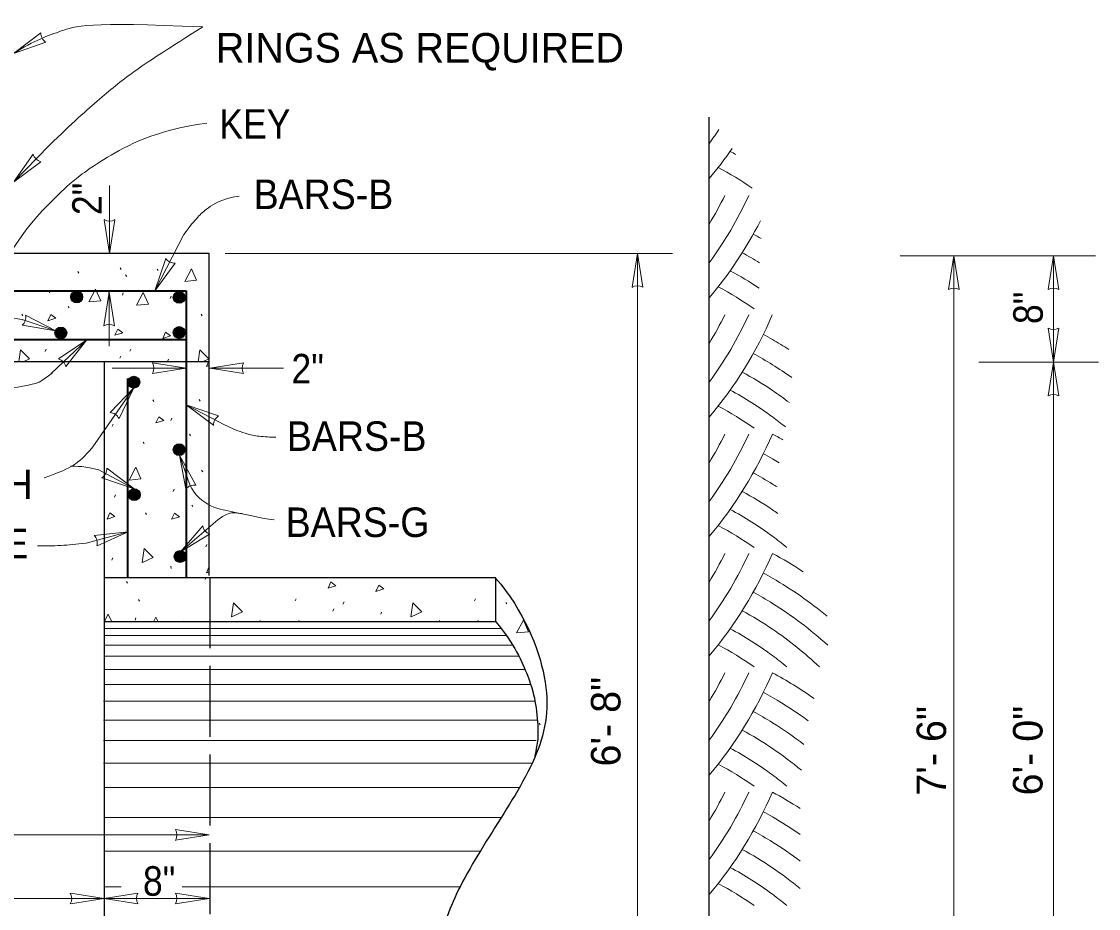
# Model space of a CAD drawing. Extents: x -76869 to -75695, y -468286 to -467583.
# Drawn here: x -76718.4 to -76627.2, y -468210.2 to -468135.1 of the extents above; entities that cross this region are included whole.
import ezdxf

# ---------------------------------------------------------------- set-up
doc = ezdxf.new("R2010")
doc.units = 0
doc.linetypes.add('LONG_DASHED', pattern=[7.5, 6, -1.5])
for name, color, linetype, lineweight in [('1', 7, 'Continuous', 13), ('4', 7, 'Continuous', 13), ('7', 7, 'Continuous', 25)]:
    doc.layers.add(name, color=color, linetype=linetype, lineweight=lineweight)

msp = doc.modelspace()

# ---------------------------------------------------------------- hatches: boundary and pattern name
at = {"layer": '7'}
for points in [[(-76713.187, -468158.419, 1), (-76714.187, -468158.419, 1)], [(-76704.515, -468158.459, 1), (-76705.515, -468158.459, 1)], [(-76714.532, -468161.473, 1), (-76715.532, -468161.473, 1)], [(-76704.514, -468161.434, 1), (-76705.514, -468161.434, 1)], [(-76708.355, -468165.637, 1), (-76709.355, -468165.637, 1)], [(-76704.515, -468171.347, 1), (-76705.515, -468171.347, 1)], [(-76708.316, -468175.154, 1), (-76709.316, -468175.154, 1)], [(-76704.436, -468180.388, 1), (-76705.436, -468180.388, 1)]]:
    msp.add_hatch(color=256, dxfattribs=at).paths.add_polyline_path(points)

# ---------------------------------------------------------------- linework, layer by layer
at = {"layer": '1'}
for p, q in [((-76713.587, -468156.278), (-76713.499, -468156.406)), ((-76710.003, -468155.95), (-76709.915, -468156.086)), ((-76706.883, -468156.062), (-76706.795, -468156.19)), ((-76709.547, -468156.55), (-76709.459, -468156.678)), ((-76715.987, -468158.062), (-76715.907, -468157.87)), ((-76709.827, -468158.278), (-76709.747, -468158.086)), ((-76705.779, -468158.542), (-76705.699, -468158.35)), ((-76718.347, -468159.886), (-76718.259, -468160.014)), ((-76714.411, -468159.222), (-76714.323, -468159.342)), ((-76703.163, -468159.886), (-76703.075, -468160.014)), ((-76716.349, -468163.036), (-76716.269, -468162.844)), ((-76710.035, -468163.606), (-76709.955, -468163.422)), ((-76709.187, -468163.022), (-76709.099, -468162.83)), ((-76705.995, -468163.878), (-76705.915, -468163.694)), ((-76705.692, -468163.922), (-76705.689, -468163.942)), ((-76702.713, -468164.302), (-76702.535, -468163.922)), ((-76702.463, -468164.221), (-76702.713, -468164.302)), ((-76708.793, -468165.662), (-76708.713, -468165.47)), ((-76707.241, -468167.142), (-76707.161, -468167.278)), ((-76703.313, -468167.102), (-76703.233, -468167.238)), ((-76705.721, -468168.886), (-76705.633, -468168.694)), ((-76710.697, -468169.366), (-76710.617, -468169.182)), ((-76704.137, -468170.046), (-76704.057, -468170.174)), ((-76708.073, -468170.71), (-76707.985, -468170.838)), ((-76703.113, -468173.09), (-76703.025, -468173.218)), ((-76710.489, -468175.354), (-76710.409, -468175.162)), ((-76705.513, -468174.874), (-76705.433, -468174.682)), ((-76703.937, -468176.034), (-76703.849, -468176.154)), ((-76707.873, -468176.698), (-76707.785, -468176.826)), ((-76702.753, -468179.562), (-76702.673, -468179.37)), ((-76710.705, -468180.69), (-76710.625, -468180.506)), ((-76705.713, -468181.218), (-76705.689, -468181.41)), ((-76702.463, -468181.689), (-76702.713, -468181.77)), ((-76709.489, -468182.505), (-76709.401, -468182.633)), ((-76702.809, -468182.329), (-76702.758, -468182.207)), ((-76708.473, -468184.041), (-76708.385, -468184.169)), ((-76695.186, -468184.153), (-76695.106, -468183.961)), ((-76691.146, -468184.425), (-76691.058, -468184.233)), ((-76680.002, -468184.153), (-76679.922, -468183.961)), ((-76677.362, -468184.277), (-76677.274, -468184.405)), ((-76708.753, -468185.769), (-76708.673, -468185.577)), ((-76691.994, -468185.009), (-76691.914, -468184.825)), ((-76687.954, -468185.281), (-76687.874, -468185.097)), ((-76711.378, -468186.494), (-76677.748, -468186.494)), ((-76704.666, -468185.926), (-76704.633, -468185.849)), ((-76698.146, -468185.809), (-76698.131, -468185.926)), ((-76682.962, -468185.809), (-76682.947, -468185.926)), ((-76711.378, -468187.088), (-76677.304, -468187.088)), ((-76711.378, -468187.881), (-76676.78, -468187.881)), ((-76711.378, -468188.832), (-76676.288, -468188.832)), ((-76711.378, -468189.943), (-76675.736, -468189.943)), ((-76711.378, -468191.212), (-76675.278, -468191.212)), ((-76711.432, -468192.639), (-76674.961, -468192.639)), ((-76711.432, -468194.226), (-76674.724, -468194.226)), ((-76674.538, -468194.493), (-76674.45, -468194.621)), ((-76711.432, -468195.971), (-76674.803, -468195.971)), ((-76711.432, -468197.874), (-76675.199, -468197.874)), ((-76711.378, -468199.936), (-76676.208, -468199.936)), ((-76711.378, -468202.474), (-76677.749, -468202.474)), ((-76711.378, -468205.329), (-76679.515, -468205.329)), ((-76711.378, -468208.343), (-76709.921, -468208.343)), ((-76704.77, -468208.343), (-76681.178, -468208.343))]:
    msp.add_line(p, q, dxfattribs=at)
for points in [[(-76704.547, -468157.102), (-76703.979, -468156.03), (-76703.539, -468157.014), (-76704.523, -468157.102)], [(-76712.667, -468158.838), (-76712.099, -468157.766), (-76711.651, -468158.758), (-76712.643, -468158.838)], [(-76708.619, -468159.11), (-76708.051, -468158.038), (-76707.611, -468159.022), (-76708.603, -468159.11)], [(-76718.596, -468163.922), (-76718.459, -468162.894), (-76717.699, -468163.67), (-76718.236, -468163.922)], [(-76703.412, -468163.922), (-76703.275, -468162.894), (-76702.515, -468163.67), (-76703.052, -468163.922)], [(-76709.257, -468173.914), (-76708.689, -468172.842), (-76708.249, -468173.826), (-76709.233, -468173.914)], [(-76708.145, -468180.906), (-76707.985, -468179.706), (-76707.225, -468180.482), (-76708.129, -468180.906)], [(-76702.713, -468181.77), (-76702.465, -468181.242), (-76702.463, -468181.244)], [(-76700.578, -468185.497), (-76700.418, -468184.297), (-76699.658, -468185.073), (-76700.562, -468185.497)], [(-76685.394, -468185.497), (-76685.234, -468184.297), (-76684.474, -468185.073), (-76685.378, -468185.497)], [(-76711.375, -468185.926), (-76711.025, -468185.265), (-76710.729, -468185.926)], [(-76707.195, -468185.926), (-76706.985, -468185.529), (-76706.806, -468185.926)], [(-76694.942, -468185.926), (-76694.898, -468185.833), (-76694.774, -468185.926)], [(-76679.758, -468185.926), (-76679.714, -468185.833), (-76679.59, -468185.926)], [(-76676.442, -468186.837), (-76675.874, -468185.765), (-76675.426, -468186.757), (-76676.418, -468186.837)]]:
    msp.add_lwpolyline(points, dxfattribs=at)
for points in [[(-76716.139, -468160.43), (-76715.883, -468159.91), (-76715.467, -468160.222)], [(-76710.451, -468161.67), (-76710.203, -468161.142), (-76709.779, -468161.454)], [(-76706.411, -468161.934), (-76706.163, -468161.406), (-76705.739, -468161.726)], [(-76706.986, -468169.089), (-76706.738, -468168.561), (-76706.314, -468168.881)], [(-76711.121, -468177.22), (-76710.873, -468176.692), (-76710.449, -468177.012)], [(-76705.665, -468177.242), (-76705.409, -468176.722), (-76704.993, -468177.034)], [(-76692.41, -468183.073), (-76692.162, -468182.545), (-76691.738, -468182.857)], [(-76688.37, -468183.337), (-76688.122, -468182.809), (-76687.698, -468183.129)]]:
    msp.add_lwpolyline(points, close=True, dxfattribs=at)
for centre, radius, start, end in [((-76686.568, -468126.077), 32.759, 323.76489, 326.31069), ((-76686.568, -468126.077), 34.588, 319.81412, 325.13097), ((-76672.381, -468172.157), 29.584, 60.6506, 61.726), ((-76672.381, -468172.157), 27.902, 55.31036, 62.2433), ((-76686.568, -468136.177), 32.759, 323.76489, 335.38027), ((-76686.568, -468136.177), 30.93, 328.68066, 333.8181), ((-76686.568, -468136.177), 34.588, 319.81412, 332.80488), ((-76672.381, -468182.257), 33.241, 59.96506, 61.27777), ((-76672.381, -468182.257), 31.412, 58.28964, 61.39999), ((-76672.381, -468182.257), 29.584, 56.19172, 61.726), ((-76672.381, -468182.257), 27.902, 54.91667, 62.2433), ((-76686.568, -468146.277), 32.759, 323.76489, 335.38027), ((-76686.568, -468146.277), 30.93, 328.68066, 333.8181), ((-76686.568, -468146.277), 34.588, 319.81412, 336.72084), ((-76672.381, -468192.357), 35.069, 59.88729, 61.32638), ((-76672.381, -468192.357), 35.069, 57.21517, 59.88729), ((-76672.381, -468192.357), 33.241, 58.04174, 61.27777), ((-76672.381, -468192.357), 33.241, 54.65376, 58.04174), ((-76672.381, -468192.357), 31.412, 55.93639, 61.39999), ((-76672.381, -468192.357), 29.584, 53.50636, 61.726), ((-76672.381, -468192.357), 31.412, 52.70457, 55.93639), ((-76672.381, -468192.357), 27.902, 54.91667, 62.2433), ((-76672.381, -468192.357), 29.584, 50.82263, 53.50636), ((-76686.568, -468156.377), 32.759, 323.76489, 335.38027), ((-76686.568, -468156.377), 30.93, 328.68066, 333.8181), ((-76686.568, -468156.377), 34.588, 319.81412, 336.76088), ((-76672.382, -468202.457), 36.898, 59.92559, 61.52069), ((-76672.381, -468202.457), 35.069, 59.88729, 61.32638), ((-76672.381, -468202.457), 35.069, 58.77943, 59.88729), ((-76672.381, -468202.457), 33.241, 58.04174, 61.27777), ((-76672.381, -468202.457), 33.241, 57.23823, 58.04174), ((-76672.381, -468202.457), 31.412, 55.93639, 61.39999), ((-76672.381, -468202.457), 29.584, 53.50636, 61.726), ((-76672.381, -468202.457), 31.412, 54.92627, 55.93639), ((-76672.381, -468202.457), 27.902, 54.91667, 62.2433), ((-76672.381, -468202.457), 29.584, 50.51637, 53.50636), ((-76686.568, -468166.477), 32.759, 323.76489, 335.38027), ((-76686.568, -468166.477), 30.93, 328.68066, 333.8181), ((-76686.568, -468166.477), 34.588, 319.81412, 336.76088), ((-76672.382, -468212.557), 36.898, 56.79065, 61.52069), ((-76672.381, -468212.557), 35.069, 59.88729, 61.32638), ((-76672.381, -468212.557), 35.069, 50.68512, 59.88729), ((-76672.381, -468212.557), 33.241, 58.04174, 61.27777), ((-76672.381, -468212.557), 33.241, 47.90781, 58.04174), ((-76672.381, -468212.557), 31.412, 55.93639, 61.39999), ((-76672.381, -468212.557), 29.584, 53.50636, 61.726), ((-76672.381, -468212.557), 31.412, 46.6253, 55.93639), ((-76672.381, -468212.557), 27.902, 54.91667, 62.2433), ((-76672.381, -468212.557), 29.584, 50.51637, 53.50636), ((-76686.568, -468176.577), 32.759, 323.76489, 335.38027), ((-76686.568, -468176.577), 30.93, 328.68066, 333.8181), ((-76686.568, -468176.577), 34.588, 319.81412, 336.76088), ((-76672.382, -468222.657), 36.898, 55.0894, 61.52069), ((-76672.381, -468222.657), 35.069, 59.88729, 61.32638), ((-76672.381, -468222.657), 35.069, 53.99803, 59.88729), ((-76672.381, -468222.657), 33.241, 58.04174, 61.27777), ((-76672.381, -468222.657), 33.241, 52.46005, 58.04174), ((-76672.381, -468222.657), 31.412, 55.93639, 61.39999), ((-76672.381, -468222.657), 29.584, 53.50636, 61.726), ((-76672.381, -468222.657), 31.412, 50.32782, 55.93639), ((-76672.381, -468222.657), 27.902, 54.91667, 62.2433), ((-76672.381, -468222.657), 29.584, 50.51637, 53.50636), ((-76686.568, -468186.677), 32.759, 323.76489, 335.38027), ((-76686.568, -468186.677), 30.93, 328.68066, 333.8181), ((-76686.568, -468186.677), 34.588, 319.81412, 336.76088), ((-76672.382, -468232.757), 36.898, 57.28583, 61.52069), ((-76672.381, -468232.757), 35.069, 59.88729, 61.32638), ((-76672.381, -468232.757), 35.069, 55.35536, 59.88729), ((-76672.381, -468232.757), 33.241, 58.04174, 61.27777), ((-76672.381, -468232.757), 33.241, 53.11864, 58.04174), ((-76672.381, -468232.757), 31.412, 55.93639, 61.39999), ((-76672.381, -468232.757), 29.584, 53.50636, 61.726), ((-76672.381, -468232.757), 31.412, 50.58657, 55.93639), ((-76672.381, -468232.757), 27.902, 54.91667, 62.2433), ((-76672.381, -468232.757), 29.584, 50.51637, 53.50636)]:
    msp.add_arc(centre, radius, start, end, dxfattribs=at)
at = {"layer": '4'}
for points in [[(-76716.306, -468136.868), (-76719.035, -468137.812), (-76716.73, -468136.073)], [(-76716.734, -468146.979), (-76719.044, -468148.712), (-76717.381, -468146.352)], [(-76710.456, -468151.884), (-76710.907, -468154.736), (-76711.357, -468151.884)], [(-76705.356, -468155.573), (-76707.064, -468157.901), (-76706.156, -468155.16)], [(-76665.77, -468157.6), (-76666.221, -468154.748), (-76666.671, -468157.6)], [(-76638.982, -468157.792), (-76639.433, -468154.94), (-76639.883, -468157.792)], [(-76630.534, -468157.792), (-76630.985, -468154.94), (-76631.435, -468157.792)], [(-76710.5, -468160.857), (-76710.951, -468158.005), (-76711.401, -468160.857)], [(-76718.016, -468159.963), (-76715.454, -468161.296), (-76718.301, -468160.818)], [(-76630.534, -468161.076), (-76630.985, -468163.928), (-76631.435, -468161.076)], [(-76714.606, -468164.319), (-76712.83, -468162.042), (-76715.221, -468163.662)], [(-76707.272, -468164.897), (-76704.42, -468164.446), (-76707.272, -468163.996)], [(-76699.577, -468164.897), (-76702.429, -468164.446), (-76699.577, -468163.996)], [(-76630.534, -468166.78), (-76630.985, -468163.928), (-76631.435, -468166.78)], [(-76710.108, -468168.709), (-76708.846, -468166.112), (-76710.847, -468168.194)], [(-76702.112, -468169.283), (-76704.421, -468167.549), (-76701.69, -468168.487)], [(-76703.594, -468174.356), (-76704.984, -468171.825), (-76704.441, -468174.661)], [(-76711.55, -468173.718), (-76708.817, -468174.649), (-76711.13, -468172.921)], [(-76702.441, -468178.491), (-76704.905, -468179.996), (-76703.025, -468177.805)], [(-76711.97, -468179.474), (-76709.331, -468178.302), (-76712.202, -468178.604)], [(-76705.315, -468204.407), (-76702.463, -468203.956), (-76705.315, -468203.506)], [(-76714.23, -468209.774), (-76711.378, -468209.323), (-76714.23, -468208.873)], [(-76708.526, -468209.774), (-76711.378, -468209.323), (-76708.526, -468208.873)], [(-76705.315, -468209.774), (-76702.463, -468209.323), (-76705.315, -468208.873)]]:
    msp.add_lwpolyline(points, dxfattribs=at)
for centre, start, end in [((-76715.824, -468136.101), 177.68571, 238.30051), ((-76716.509, -468146.102), 195.48073, 256.09553), ((-76710.906, -468151.098), 239.62307, 300.23787), ((-76705.395, -468154.668), 212.33257, 272.94737), ((-76666.22, -468158.386), 59.76213, 120.37693), ((-76639.432, -468158.578), 59.76213, 120.37693), ((-76630.984, -468158.578), 59.76213, 120.37693), ((-76718.904, -468160.141), 311.12601, 11.74081), ((-76710.95, -468161.643), 59.76213, 120.37693), ((-76630.984, -468160.29), 239.62307, 300.23787), ((-76715.487, -468164.528), 12.84252, 73.45732), ((-76708.058, -468164.447), 329.76213, 30.37693), ((-76698.791, -468164.447), 149.62307, 210.23787), ((-76630.984, -468167.566), 59.76213, 120.37693), ((-76710.927, -468169.097), 24.86048, 85.47528), ((-76701.207, -468169.254), 121.69278, 182.30758), ((-76712.036, -468172.953), 301.97169, 2.58649), ((-76703.751, -468175.248), 79.56256, 140.17736), ((-76702.134, -468177.638), 190.02671, 250.64151), ((-76712.846, -468179.242), 344.72358, 45.33838), ((-76706.101, -468203.957), 329.76213, 30.37693), ((-76715.016, -468209.324), 329.76213, 30.37693), ((-76707.74, -468209.324), 149.62307, 210.23787), ((-76706.101, -468209.324), 329.76213, 30.37693)]:
    msp.add_arc(centre, 0.901, start, end, dxfattribs=at)
at = {"layer": '7'}
for p, q in [((-76660.145, -468239.646), (-76660.145, -468143.217)), ((-76702.463, -468154.748), (-76719.039, -468154.748)), ((-76702.463, -468154.748), (-76719.035, -468154.748)), ((-76702.463, -468154.748), (-76702.467, -468154.748)), ((-76702.463, -468181.999), (-76702.463, -468154.748)), ((-76702.463, -468163.922), (-76785.003, -468163.922)), ((-76711.378, -468163.922), (-76711.378, -468228.628)), ((-76678.215, -468182.207), (-76711.378, -468182.207)), ((-76678.215, -468185.926), (-76678.215, -468182.207)), ((-76678.215, -468185.926), (-76711.378, -468185.926))]:
    msp.add_line(p, q, dxfattribs=at)
at = {"layer": '7', "lineweight": 13}
for p, q in [((-76719.044, -468148.712), (-76716.021, -468145.597)), ((-76710.907, -468154.736), (-76710.907, -468148.995)), ((-76720.768, -468156.725), (-76717.995, -468152.758)), ((-76707.064, -468157.901), (-76704.608, -468153.141)), ((-76710.907, -468154.78), (-76710.907, -468154.515)), ((-76701.109, -468154.748), (-76663.261, -468154.748)), ((-76666.221, -468154.748), (-76666.221, -468239.646)), ((-76627.436, -468154.94), (-76643.985, -468154.94)), ((-76639.433, -468154.94), (-76639.433, -468239.218)), ((-76630.985, -468154.94), (-76630.985, -468239.218)), ((-76710.957, -468157.916), (-76710.957, -468158.446)), ((-76710.951, -468158.005), (-76710.951, -468162.597)), ((-76715.454, -468161.296), (-76718.314, -468160.339)), ((-76712.83, -468162.042), (-76715.841, -468164.899)), ((-76704.42, -468164.446), (-76710.678, -468164.446)), ((-76702.429, -468164.446), (-76696.171, -468164.446)), ((-76627.182, -468163.928), (-76637.316, -468163.928)), ((-76708.846, -468166.112), (-76712.332, -468171.11)), ((-76704.421, -468167.549), (-76701.727, -468168.977)), ((-76704.984, -468171.825), (-76704.105, -468174.313)), ((-76708.817, -468174.649), (-76711.827, -468173.063)), ((-76704.905, -468179.996), (-76701.736, -468177.299)), ((-76709.331, -468178.302), (-76712.896, -468179.254)), ((-76702.463, -468203.956), (-76784.977, -468203.956)), ((-76702.463, -468209.323), (-76784.977, -468209.323))]:
    msp.add_line(p, q, dxfattribs=at)
at = {"layer": '7', "lineweight": 35}
for p, q in [((-76723.275, -468157.905), (-76704.427, -468157.905)), ((-76704.427, -468157.905), (-76704.427, -468182.207)), ((-76724.209, -468162.029), (-76704.427, -468162.029)), ((-76709.377, -468165.319), (-76709.377, -468182.207))]:
    msp.add_line(p, q, dxfattribs=at)
at = {"layer": '7', "linetype": 'LONG_DASHED'}
msp.add_line((-76702.431, -468182.152), (-76702.431, -468228.455), dxfattribs=at)
at = {"layer": '7'}
for centre in [(-76713.687, -468158.419), (-76705.015, -468158.459), (-76715.032, -468161.473), (-76705.014, -468161.434), (-76708.855, -468165.637), (-76705.015, -468171.347), (-76708.816, -468175.154), (-76704.936, -468180.388)]:
    msp.add_circle(centre, 0.5, dxfattribs=at)
at = {"layer": '7', "lineweight": 13}
for points in [[(-76703.025, -468135.572), (-76712.856, -468135.115), (-76714.916, -468135.909), (-76717.292, -468136.702), (-76719.035, -468137.812)], [(-76716.021, -468145.597), (-76714.055, -468143.707), (-76711.617, -468141.501), (-76708.865, -468139.296), (-76705.955, -468137.406), (-76703.025, -468135.572)], [(-76717.995, -468152.758), (-76717.044, -468151.568), (-76715.945, -468150.447), (-76714.451, -468148.951), (-76711.855, -468146.903), (-76707.088, -468144.332), (-76702.683, -468143.702)], [(-76704.608, -468153.141), (-76704.133, -468152.427), (-76703.341, -468151.554), (-76702.786, -468150.999), (-76701.439, -468150.126), (-76699.934, -468149.888)], [(-76718.136, -468160.384), (-76719.689, -468160.01), (-76721.3, -468160.639), (-76721.654, -468161.741), (-76721.654, -468162.528), (-76721.733, -468164.456), (-76721.773, -468165.943)], [(-76715.752, -468164.832), (-76716.751, -468165.615), (-76717.028, -468165.695), (-76718.485, -468166.062), (-76719.436, -468166.141), (-76720.515, -468166.072), (-76721.941, -468165.933), (-76722.357, -468165.893), (-76722.872, -468165.794)], [(-76701.727, -468168.977), (-76700.301, -468169.691), (-76699.113, -468170.088), (-76698.231, -468170.234), (-76697.038, -468170.308), (-76696.829, -468170.282)], [(-76712.332, -468171.11), (-76713.045, -468171.983), (-76713.916, -468172.697), (-76715.025, -468173.252), (-76716.451, -468173.728)], [(-76711.827, -468173.063), (-76712.857, -468172.745), (-76713.808, -468172.745), (-76714.204, -468172.745)], [(-76704.105, -468174.313), (-76703.241, -468176.162), (-76699.835, -468176.664), (-76698.171, -468177.14), (-76696.983, -468177.299)], [(-76701.736, -468177.299), (-76701.212, -468176.832), (-76700.321, -468176.594), (-76699.949, -468176.754), (-76699.674, -468176.754)], [(-76712.896, -468179.254), (-76713.768, -468179.333), (-76714.956, -468179.492), (-76716.461, -468179.492), (-76717.016, -468179.492)]]:
    msp.add_open_spline(points, degree=3, dxfattribs=at)
at = {"layer": '7'}
for points in [[(-76678.225, -468182.212), (-76675.829, -468185.022), (-76673.335, -468191.093), (-76674.251, -468197.012), (-76678.325, -468203.339), (-76682.138, -468209.557), (-76683.204, -468214.006), (-76682.848, -468216.497), (-76682.315, -468220.233), (-76678.574, -468224.823)], [(-76678.215, -468185.926), (-76676.645, -468187.752), (-76675.27, -468190.934), (-76674.812, -468192.77), (-76674.557, -468195.424), (-76674.788, -468196.694), (-76674.896, -468197.301), (-76674.928, -468197.439)]]:
    msp.add_open_spline(points, degree=3, dxfattribs=at)

# ---------------------------------------------------------------- texts
msp.add_text('RINGS AS REQUIRED', height=2.5, dxfattribs=at).set_placement((-76701.905, -468138.581))
for s, width, p in [('KEY', 0.9, (-76701.617, -468145.035)), ('BARS-B', 0.95, (-76698.712, -468150.986)), ('2"', 0.9, (-76695.507, -468165.742)), ('BARS-B', 0.95, (-76695.899, -468171.452)), ('BARS-H', 0.95, (-76729.42, -468175.533)), ('BARS-G', 0.95, (-76696.003, -468178.739)), ('BARS-E', 0.95, (-76729.614, -468180.542)), ('8"', 0.9, (-76708.083, -468209.099))]:
    msp.add_text(s, height=2.5, dxfattribs=dict(at, width=width)).set_placement(p)
at = {"layer": '7', "width": 0.9}
for s, p in [('2"', (-76711.57, -468151.494)), ('8"', (-76631.898, -468160.716))]:
    msp.add_text(s, height=2.5, rotation=90, dxfattribs=at).set_placement(p)
at = {"layer": '7'}
for s, p in [('6\'- 8"', (-76667.652, -468198.16)), ('7\'- 6"', (-76640.083, -468200.632)), ('6\'- 0"', (-76631.917, -468200.608))]:
    msp.add_text(s, height=2.5, rotation=90, dxfattribs=at).set_placement(p)

doc.saveas('drawing.dxf')
